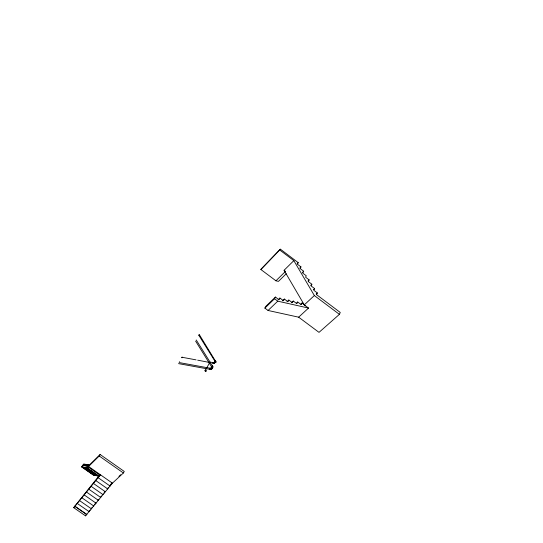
<?xml version="1.0" encoding="UTF-8"?>
<svg xmlns="http://www.w3.org/2000/svg" width="543" height="543" viewBox="0 0 543 543"><rect width="100%" height="100%" fill="white"/><g stroke="black" fill="none" stroke-linecap="round" stroke-linejoin="round"><path stroke-width="0.81" d="M178.518 363.62L209.36 369.24A4.806 4.222 -56.7 0 0 211.132 369.165L211.254 369.111M211.729 367.991L212.238 368.317L211.885 368.269M213.609 363.002L213.569 362.643L213.229 363.355M213.338 363.029L213.161 362.643L213.148 363.396M210.48 369.362L210.888 369.274M212.815 362.975C213.005 364.183 213.351 361.869 212.815 362.975A4.778 4.201 -57.3 0 0 213.175 363.016L213.426 362.663L213.44 363.362M214.96 362.29L215.639 362.609M179.122 362.561L209.931 368.195A4.806 4.215 -56.8 0 0 211.709 368.12L211.777 368.1A1.697 1.493 -57.2 0 0 212.34 367.801L212.367 367.781A0.848 0.747 -57.3 0 0 212.578 367.462A1.568 1.548 -61.2 0 0 212.605 366.674L212.598 366.647A1.928 1.507 80.5 0 0 212.354 365.846L196.247 339.959M210.351 369.118L210.345 369.484L210.195 368.765M210.779 368.358L210.691 368.432M210.582 368.358L210.487 368.432M214.465 362.602C215.191 363.267 214.03 362.744 214.017 362.955A4.778 4.201 -57.3 0 1 213.766 363.016L214.03 363.376L213.935 362.622M182.122 357.274L196.057 359.866M214.404 362.615L214.689 363.226L214.234 363.016M205.105 370.489L205.417 371.066M209.836 363.233L210.189 362.948L209.625 362.704L205.247 370.57L205.247 371.073L205.919 371.14M210.216 362.602L197.7 360.172M210.351 369.05L210.256 368.656M210.881 368.867C210.874 370.034 211.193 368.5 210.664 369.267M215.585 360.878L214.96 361.109M215.306 360.844L199.41 334.76L199.016 334.916L198.758 335.153L214.811 360.993L215.476 360.613L214.899 361.054M214.485 363.274L214.505 362.955M210.365 368.385L210.127 368.039L211.01 369.05M305.505 305.892L302.078 302.994L301.243 304.677L297.679 302.017L296.838 303.7L293.268 301.032L292.412 302.722L288.835 300.048L287.973 301.738L284.383 299.057L283.514 300.754L279.916 298.066L279.034 299.756L275.43 297.069L265.771 306.408L264.882 308.105L268.066 310.474L298.65 317.18L319.019 332.37L339.402 314.356L340.271 312.469L316.528 294.632L317.356 292.949L313.786 290.261L314.607 288.591L311.044 285.903L311.872 284.24L308.302 281.552L309.137 279.896L305.573 277.208L306.286 275.796L302.722 273.109L303.68 271.235L300.116 268.547L300.965 266.912L297.401 264.231L298.222 262.649L280.385 249.189L260.823 269.477L275.946 280.799L278.45 281.383L286.242 273.74M199.403 334.814L198.758 335.174M264.882 308.105L274.541 298.765L275.43 297.069M260.823 269.477L280.385 249.189M205.417 371.066L206.048 370.726L205.96 371.181M73.705 507.678L100.509 474.833L97.618 477.602L73.705 507.678L85.522 515.85L112.421 483.161L123.39 472.98L124.259 471.453L100.109 454.491L88.034 466.383L88.923 464.889L87.504 466.288L88.394 464.801L89.71 465.724M111.817 483.019L109.971 485.435M94.706 504.535L95.588 503.008M103.964 493.132L104.833 491.619M85.522 515.85L86.405 514.316L74.608 506.151M86.14 465.147L84.776 464.197L83.398 465.561L84.274 464.109L82.896 465.473L83.771 464.027L81.531 466.837L87.138 467.883L99.213 455.998L100.109 454.491M89.181 465.629L87.871 464.713L86.982 466.199L88.394 464.801M86.656 465.236L85.285 464.279L84.403 465.745L85.794 464.367L84.912 465.833L86.31 464.448L85.427 465.921L86.826 464.536L85.937 466.009L87.348 464.625L86.459 466.104L87.871 464.713M84.776 464.197L83.9 465.65L85.285 464.279M205.261 370.937L205.621 370M212.211 365.962L212.523 365.751M215.72 362.507L215.388 362.324A1.561 1.541 -62.9 0 0 215.449 361.462C215.293 361.387 215.971 361.129 215.109 361.611M211.926 367.041L211.621 367.244L211.831 366.905M205.166 370.421L205.078 370.876M205.892 370.896L205.777 371.113M215.123 360.783L215.15 360.742A1.649 1.303 63 0 1 215.442 361.428M215.028 361.394L214.492 360.898L214.852 361.414L215.632 361.02M215.076 361.394L215.741 361.122L215.299 361.102M298.65 317.18L308.539 308.071L304.284 304.888L284.07 270.285L293.838 260.633L279.889 250.113M275.946 280.799L285.516 271.371M297.069 263.776L298.222 262.649M299.804 268.038L300.965 266.912M302.519 272.355L303.68 271.235M278.097 299.811L279.916 298.066M268.066 310.474L277.758 301.161L308.539 308.071M282.564 300.802L284.383 299.057M307.962 281.009L309.137 279.896M287.009 301.786L288.835 300.048M291.435 302.763L293.268 301.032M310.698 285.346L311.872 284.24M296.458 303.164L297.679 302.017M313.433 289.69L314.607 288.591M300.849 304.141L302.078 302.994M118.924 476.408L120.702 474.758M304.284 304.888L314.349 295.541L293.838 260.633M316.169 294.048L317.356 292.949M107.154 488.754L108.614 487.404M100.686 496.879L101.643 495.99M97.889 500.171L98.846 499.288M91.462 508.241L92.405 507.372M88.692 511.499L90.104 510.203M215.028 362.208C215.693 362.534 215.204 362.195 215.415 362.242A0.848 0.747 -57.8 0 1 215.218 362.554L215.184 362.581A1.69 1.486 -57.7 0 1 214.621 362.873L214.553 362.894A4.778 4.201 -57.3 0 1 214.159 362.975M211.2 369.152L211.132 369.165A1.697 1.493 -57.1 0 0 211.77 368.853L211.797 368.826A0.848 0.747 -57.2 0 0 212.001 368.514A1.568 1.548 -60.9 0 0 212.035 367.726L212.164 367.523M212.34 366.009L212.598 366.165M211.804 367.075L211.614 367.197M195.602 341.092L211.716 367.007A1.717 1.357 63.3 0 1 212.028 367.692L212.035 367.726M211.797 367.523L212.143 367.455L211.797 367.597M215.727 361.136L215.333 361.353M210.222 368.507L210.005 368.901M210.84 369.362L211.057 368.962M212.496 366.226L212.666 366.287M212.517 366.43L212.741 366.661M213.711 362.643L213.82 363.389L213.65 362.704M210.908 369.03L210.433 369.111M205.302 370.57L206.001 370.815M215.089 361.964L215.849 362.079L215.109 361.889M215.374 361.55L215.849 361.516L215.279 361.624M212.53 367.842L212.103 367.849M212.734 366.905L212.591 366.892M212.001 367.862L212.476 367.862M215.299 361.672L215.863 361.658L215.116 361.713M215.076 362.052L215.809 362.215L215.266 362.079M215.381 361.821L215.87 361.794L215.116 361.801M215.293 361.814L215.863 361.937L215.286 361.91M210.487 368.609C209.978 369.206 209.822 369.41 210.65 369.288M210.351 368.69L210.833 368.955M205.383 370.557L205.926 370.706M212.496 367.217L212.68 367.238M211.906 368.487L212.055 368.514M212.537 367.557L212.293 367.618M210.06 362.079L212.849 362.588M210.412 368.582L210.793 368.751M215.401 362.276L215.775 362.357L215.428 362.222M215.327 362.201L215.727 362.452L215.299 362.276M211.845 368.541L211.987 368.867M215.408 362.486L215.354 362.554M75.09 506.375L86.928 514.56M84.274 494.978L96.138 503.218M81.973 497.836L93.83 506.062M79.678 500.687L91.523 508.9M77.384 503.531L89.222 511.73M91.21 486.379L103.089 494.653M88.896 489.25L100.767 497.51M86.581 492.114L98.453 500.368M88.563 466.478L112.421 483.161M88.088 466.946L100.027 475.295M87.138 467.883L99.064 476.218L93.063 474.894L81.531 466.837M86.608 467.781L98.5 476.096M86.086 467.686L97.944 475.973M85.57 467.591L97.387 475.851M85.054 467.489L96.837 475.729M84.538 467.394L96.287 475.607M84.029 467.299L95.744 475.485M83.527 467.204L95.201 475.369M83.018 467.116L94.658 475.247M98.181 477.731L110.08 486.046M82.522 467.021L94.129 475.132M82.027 466.926L93.593 475.01M95.853 480.616L107.745 488.917M93.532 483.501L105.417 491.788M99.213 455.998L123.39 472.98M274.541 298.765L277.758 301.161M284.07 270.285L285.034 271.011M314.349 295.541L339.402 314.356M210.84 368.188L211.159 368.398L210.84 368.188M209.666 369.281L209.625 369.328M211.234 368.1L211.234 368.1M209.869 369.247L209.876 369.199M179.543 361.529L179.557 361.482M181.946 357.26C181.851 358.909 182.502 356.405 181.946 357.26M211.437 368.025L211.539 368.351L211.437 368.025M212.462 366.803L212.808 366.756L212.462 366.803M211.906 368.059L211.98 368.052M212.476 367.007L212.829 367.014L212.476 367.007M211.906 368.161L211.974 368.161M212.476 367.109L212.822 367.136L212.476 367.109M212.211 368.446L212.191 368.439M212.442 367.312L212.476 367.319"/></g></svg>
